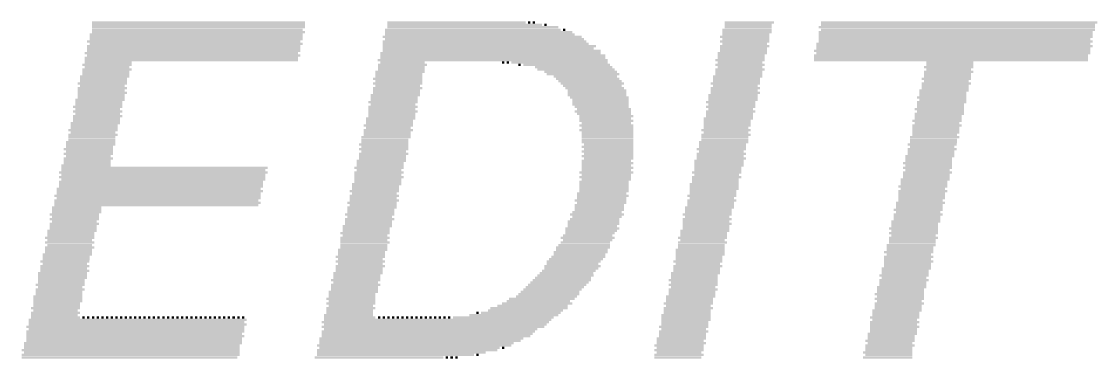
# Model space of a CAD drawing. Extents: x 3 to 114, y 9 to 132.
# Drawn here: x 87.82 to 94.82, y 121.04 to 123.24 of the extents above; entities that cross this region are included whole.
import ezdxf

# ---------------------------------------------------------------- set-up
doc = ezdxf.new("R2010")
doc.units = 0
doc.layers.add('254', color=53, linetype='CONTINUOUS')

# ---------------------------------------------------------------- blocks, each defined once
blk = doc.blocks.new('RECT')
blk.add_solid([(-0.5, -0.5), (0.5, -0.5), (-0.5, 0.5), (0.5, 0.5)])

msp = doc.modelspace()

# ---------------------------------------------------------------- block references
at = {"layer": '254', "yscale": 0.0152}
for p, xscale in [((88.9711, 123.2306), 1.3868), ((88.9711, 123.2154), 1.3868), ((88.9711, 123.2002), 1.3868), ((88.9635, 123.1849), 1.3716), ((90.7542, 123.1849), 1.143), ((90.6475, 123.2306), 0.8992), ((90.7542, 123.2002), 1.1125), ((90.7009, 123.2154), 1.0058), ((91.12, 123.2306), 0.0152), ((91.1504, 123.2306), 0.0152), ((91.2266, 123.2154), 0.0152), ((91.3486, 123.1849), 0.0152), ((92.5373, 123.1849), 0.32), ((92.5525, 123.2306), 0.32), ((92.5449, 123.2154), 0.3048), ((92.5449, 123.2002), 0.3048), ((93.9013, 123.2002), 1.7983), ((93.9165, 123.2306), 1.7983), ((93.9089, 123.2154), 1.7831), ((93.9089, 123.1849), 1.7831), ((88.9406, 123.1087), 1.3868), ((88.9559, 123.1544), 1.3868), ((88.9559, 123.1392), 1.3868), ((88.9559, 123.124), 1.3868), ((88.9711, 123.1697), 1.3868), ((90.8152, 123.1392), 1.2954), ((90.8304, 123.1087), 1.3259), ((90.7923, 123.1697), 1.2192), ((90.7999, 123.1544), 1.2344), ((90.8304, 123.124), 1.2954), ((92.522, 123.1392), 0.32), ((92.522, 123.1087), 0.32), ((92.5373, 123.1697), 0.32), ((92.5297, 123.1544), 0.3048), ((92.5297, 123.124), 0.3048), ((93.8936, 123.1697), 1.7831), ((93.8936, 123.1544), 1.7831), ((93.8936, 123.1392), 1.7831), ((93.886, 123.124), 1.7678), ((93.8936, 123.1087), 1.7831), ((88.9406, 123.0782), 1.3868), ((88.9406, 123.063), 1.3868), ((88.9406, 123.0478), 1.3868), ((88.9559, 123.0935), 1.3868), ((90.838, 123.0935), 1.3411), ((90.8761, 123.0478), 1.4173), ((90.8609, 123.0782), 1.3868), ((90.8533, 123.063), 1.3716), ((92.522, 123.0782), 0.32), ((92.5144, 123.063), 0.3048), ((92.5144, 123.0478), 0.3048), ((92.522, 123.0935), 0.2896), ((93.8708, 123.0478), 1.7983), ((93.886, 123.0782), 1.7983), ((93.8784, 123.0935), 1.7831), ((93.8784, 123.063), 1.7831), ((88.9254, 123.0325), 1.3868), ((88.9254, 123.002), 1.3868), ((88.9254, 122.9868), 1.3868), ((88.3844, 122.9716), 0.3048), ((88.9406, 123.0173), 1.3868), ((90.8837, 122.9868), 1.4935), ((90.8685, 123.0325), 1.4326), ((90.8837, 123.0173), 1.463), ((90.8837, 123.002), 1.463), ((90.297, 122.9716), 0.2896), ((90.9523, 122.9716), 0.0152), ((90.9828, 122.9716), 0.0152), ((91.3181, 122.9716), 0.6248), ((92.4916, 122.9868), 0.32), ((92.5068, 123.0325), 0.32), ((92.4992, 123.0173), 0.3048), ((92.4992, 123.002), 0.3048), ((92.4916, 122.9716), 0.2896), ((93.8632, 123.0173), 1.7831), ((93.8632, 123.002), 1.7831), ((93.8632, 122.9868), 1.7831), ((93.8784, 123.0325), 1.7831), ((93.8555, 122.9716), 0.3048), ((88.3691, 122.9106), 0.3048), ((88.3768, 122.9563), 0.32), ((88.3768, 122.9258), 0.32), ((88.3768, 122.9411), 0.2896), ((90.2818, 122.9106), 0.32), ((90.297, 122.9563), 0.32), ((90.2894, 122.9411), 0.3048), ((90.2894, 122.9258), 0.3048), ((91.059, 122.9563), 0.0152), ((91.3638, 122.9563), 0.5639), ((91.4095, 122.9411), 0.5029), ((91.4248, 122.9258), 0.5029), ((91.4552, 122.9106), 0.4724), ((92.4839, 122.9106), 0.3048), ((92.4916, 122.9563), 0.32), ((92.4916, 122.9258), 0.32), ((92.4916, 122.9411), 0.2896), ((93.8479, 122.9411), 0.32), ((93.8479, 122.9106), 0.32), ((93.8555, 122.9563), 0.3048), ((93.8479, 122.9258), 0.2896), ((88.3463, 122.8344), 0.32), ((88.3615, 122.8801), 0.32), ((88.3539, 122.8649), 0.3048), ((88.3539, 122.8496), 0.3048), ((88.3691, 122.8954), 0.3048), ((90.2665, 122.8649), 0.32), ((90.2665, 122.8344), 0.32), ((90.2741, 122.8954), 0.3048), ((90.2741, 122.8801), 0.3048), ((90.2741, 122.8496), 0.3048), ((91.4705, 122.8954), 0.4724), ((91.4857, 122.8801), 0.4115), ((91.501, 122.8649), 0.4115), ((91.5162, 122.8496), 0.4115), ((91.5314, 122.8344), 0.4115), ((92.4611, 122.8344), 0.32), ((92.4763, 122.8801), 0.32), ((92.4687, 122.8649), 0.3048), ((92.4687, 122.8496), 0.3048), ((92.4839, 122.8954), 0.3048), ((93.8327, 122.8649), 0.32), ((93.8327, 122.8344), 0.32), ((93.8403, 122.8954), 0.3048), ((93.8403, 122.8801), 0.3048), ((93.8327, 122.8496), 0.2896), ((88.3463, 122.8039), 0.32), ((88.3387, 122.7887), 0.3048), ((88.3463, 122.7734), 0.32), ((88.3387, 122.7582), 0.3048), ((88.3463, 122.8192), 0.2896), ((90.2513, 122.7582), 0.32), ((90.2665, 122.8039), 0.32), ((90.2589, 122.7887), 0.3048), ((90.2589, 122.7734), 0.3048), ((90.2665, 122.8192), 0.2896), ((91.5314, 122.8192), 0.381), ((91.5467, 122.8039), 0.381), ((91.5619, 122.7887), 0.381), ((91.5619, 122.7734), 0.381), ((91.5619, 122.7582), 0.381), ((92.4458, 122.7582), 0.32), ((92.4611, 122.8039), 0.32), ((92.4535, 122.7887), 0.3048), ((92.4611, 122.7734), 0.32), ((92.4611, 122.8192), 0.2896), ((93.8174, 122.7887), 0.32), ((93.8098, 122.7734), 0.3048), ((93.8098, 122.7582), 0.3048), ((93.8251, 122.8192), 0.3048), ((93.8251, 122.8039), 0.3048), ((88.331, 122.7277), 0.32), ((88.3234, 122.7125), 0.3048), ((88.3234, 122.6972), 0.3048), ((88.3387, 122.743), 0.3048), ((90.236, 122.7125), 0.32), ((90.236, 122.6972), 0.2896), ((90.2437, 122.743), 0.3048), ((90.2437, 122.7277), 0.3048), ((91.5772, 122.743), 0.381), ((91.5848, 122.7277), 0.3658), ((91.5848, 122.7125), 0.3658), ((91.5848, 122.6972), 0.3658), ((92.4306, 122.7125), 0.32), ((92.4458, 122.743), 0.32), ((92.4458, 122.7277), 0.32), ((92.4382, 122.6972), 0.3048), ((93.8022, 122.743), 0.32), ((93.8022, 122.7125), 0.32), ((93.7946, 122.6972), 0.3048), ((93.8098, 122.7277), 0.3048), ((88.3158, 122.682), 0.32), ((88.3158, 122.6515), 0.32), ((88.3158, 122.621), 0.32), ((88.3158, 122.6668), 0.2896), ((88.3158, 122.6363), 0.2896), ((90.236, 122.682), 0.32), ((90.2284, 122.6668), 0.3048), ((90.236, 122.6515), 0.32), ((90.2284, 122.6363), 0.3048), ((90.2284, 122.621), 0.3048), ((91.5924, 122.682), 0.3505), ((91.6, 122.6515), 0.3658), ((91.6076, 122.6668), 0.3505), ((91.6076, 122.6363), 0.3505), ((91.6229, 122.621), 0.3505), ((92.4306, 122.682), 0.32), ((92.4306, 122.6515), 0.32), ((92.423, 122.6363), 0.3048), ((92.423, 122.621), 0.3048), ((92.4306, 122.6668), 0.2896), ((93.7793, 122.621), 0.3048), ((93.787, 122.6668), 0.32), ((93.787, 122.6363), 0.32), ((93.7946, 122.682), 0.3048), ((93.7946, 122.6515), 0.3048), ((88.2929, 122.5601), 0.3048), ((88.3006, 122.5753), 0.32), ((88.3082, 122.6058), 0.3048), ((88.3082, 122.5906), 0.3048), ((90.2056, 122.5601), 0.32), ((90.2208, 122.6058), 0.32), ((90.2132, 122.5906), 0.3048), ((90.2132, 122.5753), 0.3048), ((91.6229, 122.5906), 0.3505), ((91.6229, 122.5601), 0.3505), ((91.6153, 122.6058), 0.3353), ((91.6229, 122.5753), 0.32), ((92.4077, 122.5906), 0.3048), ((92.4077, 122.5753), 0.3048), ((92.4077, 122.5601), 0.3048), ((92.4154, 122.6058), 0.32), ((93.7717, 122.5906), 0.32), ((93.7717, 122.5601), 0.32), ((93.7793, 122.6058), 0.3048), ((93.7717, 122.5753), 0.2896), ((88.2853, 122.5296), 0.32), ((88.2853, 122.4991), 0.32), ((88.2777, 122.4839), 0.3048), ((88.2929, 122.5448), 0.3048), ((88.2853, 122.5144), 0.2896), ((90.1903, 122.4839), 0.32), ((90.1979, 122.5144), 0.3048), ((90.1979, 122.4991), 0.3048), ((90.2056, 122.5296), 0.32), ((90.2056, 122.5448), 0.2896), ((91.6229, 122.5296), 0.3505), ((91.6305, 122.5448), 0.3353), ((91.6305, 122.5144), 0.3353), ((91.6305, 122.4991), 0.3353), ((91.6305, 122.4839), 0.3353), ((92.4001, 122.5296), 0.32), ((92.4001, 122.4991), 0.32), ((92.3925, 122.4839), 0.3048), ((92.4001, 122.5448), 0.2896), ((92.4001, 122.5144), 0.2896), ((93.7565, 122.4839), 0.32), ((93.7641, 122.5448), 0.3048), ((93.7641, 122.5296), 0.3048), ((93.7641, 122.5144), 0.3048), ((93.7565, 122.4991), 0.2896), ((88.2701, 122.4534), 0.32), ((88.2701, 122.4382), 0.32), ((88.2625, 122.4229), 0.3048), ((88.2777, 122.4686), 0.3048), ((90.1751, 122.4382), 0.32), ((90.1827, 122.4686), 0.3048), ((90.1827, 122.4534), 0.3048), ((90.1827, 122.4229), 0.3048), ((91.6305, 122.4686), 0.3353), ((91.6305, 122.4534), 0.3353), ((91.6305, 122.4229), 0.3353), ((91.6381, 122.4382), 0.32), ((92.3849, 122.4534), 0.32), ((92.3773, 122.4382), 0.3048), ((92.3773, 122.4229), 0.3048), ((92.3925, 122.4686), 0.3048), ((93.7412, 122.4382), 0.32), ((93.7412, 122.4229), 0.2896), ((93.7489, 122.4686), 0.3048), ((93.7489, 122.4534), 0.3048), ((88.2548, 122.4077), 0.32), ((88.2548, 122.3772), 0.32), ((88.2548, 122.3467), 0.32), ((88.2548, 122.362), 0.2896), ((88.2625, 122.3924), 0.3048), ((90.1751, 122.4077), 0.32), ((90.1751, 122.3772), 0.32), ((90.1675, 122.362), 0.3048), ((90.1675, 122.3467), 0.3048), ((90.1751, 122.3924), 0.2896), ((91.6305, 122.3924), 0.3353), ((91.6305, 122.362), 0.3353), ((91.6381, 122.4077), 0.32), ((91.6381, 122.3772), 0.32), ((91.6381, 122.3467), 0.32), ((92.3696, 122.4077), 0.32), ((92.3696, 122.3772), 0.32), ((92.362, 122.362), 0.3048), ((92.3696, 122.3467), 0.32), ((92.3696, 122.3924), 0.2896), ((93.726, 122.362), 0.32), ((93.7184, 122.3467), 0.3048), ((93.7412, 122.4077), 0.32), ((93.7336, 122.3924), 0.3048), ((93.7336, 122.3772), 0.3048), ((88.7501, 122.2858), 1.3411), ((88.2396, 122.301), 0.32), ((88.7425, 122.2705), 1.3259), ((88.2472, 122.3315), 0.3048), ((88.2472, 122.3162), 0.3048), ((90.1446, 122.2858), 0.32), ((90.1598, 122.3315), 0.32), ((90.1522, 122.3162), 0.3048), ((90.1522, 122.301), 0.3048), ((90.1446, 122.2705), 0.2896), ((91.6229, 122.3315), 0.32), ((91.6305, 122.3162), 0.3353), ((91.6229, 122.301), 0.32), ((91.6305, 122.2858), 0.3353), ((91.6229, 122.2705), 0.32), ((92.3544, 122.3315), 0.32), ((92.3544, 122.3162), 0.32), ((92.3544, 122.301), 0.32), ((92.3468, 122.2858), 0.3048), ((92.3468, 122.2705), 0.3048), ((93.7108, 122.3162), 0.32), ((93.7108, 122.2858), 0.32), ((93.7184, 122.3315), 0.3048), ((93.7184, 122.301), 0.3048), ((93.7108, 122.2705), 0.2896), ((88.7425, 122.2553), 1.3564), ((88.7349, 122.2248), 1.3411), ((88.7425, 122.24), 1.3259), ((88.7425, 122.2096), 1.3259), ((90.1446, 122.2553), 0.32), ((90.137, 122.24), 0.3048), ((90.1446, 122.2248), 0.32), ((90.137, 122.2096), 0.3048), ((91.6229, 122.2553), 0.3505), ((91.6153, 122.2248), 0.3353), ((91.6229, 122.24), 0.32), ((91.6229, 122.2096), 0.32), ((92.3315, 122.2096), 0.3048), ((92.3392, 122.2553), 0.32), ((92.3392, 122.2248), 0.32), ((92.3392, 122.24), 0.2896), ((93.6955, 122.2096), 0.32), ((93.7031, 122.24), 0.3048), ((93.7031, 122.2248), 0.3048), ((93.7108, 122.2553), 0.32), ((88.712, 122.1486), 1.3259), ((88.7197, 122.1334), 1.3411), ((88.7273, 122.1943), 1.3259), ((88.7273, 122.1791), 1.3259), ((88.7273, 122.1638), 1.3259), ((90.1141, 122.1334), 0.32), ((90.1217, 122.1638), 0.3048), ((90.1217, 122.1486), 0.3048), ((90.1294, 122.1791), 0.32), ((90.137, 122.1943), 0.3048), ((91.6076, 122.1943), 0.32), ((91.6076, 122.1791), 0.32), ((91.6076, 122.1638), 0.32), ((91.6076, 122.1486), 0.32), ((91.6076, 122.1334), 0.32), ((92.3239, 122.1791), 0.32), ((92.3239, 122.1638), 0.32), ((92.3239, 122.1486), 0.32), ((92.3163, 122.1334), 0.3048), ((92.3315, 122.1943), 0.3048), ((93.6803, 122.1638), 0.32), ((93.6803, 122.1334), 0.32), ((93.6879, 122.1943), 0.3048), ((93.6879, 122.1791), 0.3048), ((93.6803, 122.1486), 0.2896), ((88.7044, 122.1029), 1.3411), ((88.6968, 122.0724), 1.3259), ((88.712, 122.1181), 1.3259), ((88.712, 122.0876), 1.3259), ((90.1141, 122.1029), 0.32), ((90.1065, 122.0876), 0.3048), ((90.1141, 122.0724), 0.32), ((90.1141, 122.1181), 0.2896), ((91.5848, 122.0724), 0.3353), ((91.6, 122.1029), 0.3353), ((91.5924, 122.1181), 0.32), ((91.5924, 122.0876), 0.32), ((92.3087, 122.1029), 0.32), ((92.3087, 122.0724), 0.32), ((92.3163, 122.1181), 0.3048), ((92.3087, 122.0876), 0.2896), ((93.665, 122.0724), 0.2896), ((93.6727, 122.1181), 0.3048), ((93.6727, 122.1029), 0.3048), ((93.6727, 122.0876), 0.3048), ((88.1786, 122.0267), 0.32), ((88.1786, 122.0114), 0.32), ((88.1786, 121.9962), 0.32), ((88.7044, 122.0572), 1.3411), ((88.6968, 122.0419), 1.3259), ((90.0989, 122.0572), 0.32), ((90.0989, 122.0267), 0.32), ((90.0913, 122.0114), 0.3048), ((90.0913, 121.9962), 0.3048), ((90.1065, 122.0419), 0.3048), ((91.5619, 121.9962), 0.32), ((91.5772, 122.0419), 0.32), ((91.5772, 122.0267), 0.32), ((91.5772, 122.0114), 0.32), ((91.5924, 122.0572), 0.32), ((92.2934, 122.0267), 0.32), ((92.2858, 122.0114), 0.3048), ((92.2858, 121.9962), 0.3048), ((92.3011, 122.0572), 0.3048), ((92.3011, 122.0419), 0.3048), ((93.6498, 122.0114), 0.32), ((93.665, 122.0572), 0.32), ((93.6574, 122.0419), 0.3048), ((93.6574, 122.0267), 0.3048), ((93.6498, 121.9962), 0.2896), ((88.1634, 121.981), 0.32), ((88.1634, 121.9505), 0.32), ((88.1634, 121.92), 0.32), ((88.171, 121.9657), 0.3048), ((88.1634, 121.9352), 0.2896), ((90.0836, 121.981), 0.32), ((90.0836, 121.9505), 0.32), ((90.076, 121.9352), 0.3048), ((90.076, 121.92), 0.3048), ((90.0836, 121.9657), 0.2896), ((91.5391, 121.9352), 0.3353), ((91.5391, 121.92), 0.3353), ((91.5619, 121.981), 0.3505), ((91.5467, 121.9505), 0.32), ((91.5619, 121.9657), 0.32), ((92.2782, 121.981), 0.32), ((92.2782, 121.9505), 0.32), ((92.2706, 121.9352), 0.3048), ((92.2782, 121.92), 0.32), ((92.2782, 121.9657), 0.2896), ((93.6269, 121.92), 0.3048), ((93.6346, 121.9352), 0.32), ((93.6498, 121.981), 0.32), ((93.6422, 121.9657), 0.3048), ((93.6422, 121.9505), 0.3048), ((88.1405, 121.859), 0.3048), ((88.1482, 121.8743), 0.32), ((88.1558, 121.9048), 0.3048), ((88.1558, 121.8895), 0.3048), ((90.0532, 121.859), 0.32), ((90.0684, 121.9048), 0.32), ((90.0608, 121.8895), 0.3048), ((90.0608, 121.8743), 0.3048), ((91.5314, 121.8895), 0.3505), ((91.5238, 121.8743), 0.3353), ((91.5162, 121.859), 0.32), ((91.5314, 121.9048), 0.32), ((92.2553, 121.859), 0.3048), ((92.263, 121.8743), 0.32), ((92.2706, 121.9048), 0.3048), ((92.2706, 121.8895), 0.3048), ((93.6193, 121.8895), 0.32), ((93.6193, 121.859), 0.32), ((93.6269, 121.9048), 0.3048), ((93.6269, 121.8743), 0.3048), ((88.1329, 121.8286), 0.32), ((88.1329, 121.7981), 0.32), ((88.1405, 121.8438), 0.3048), ((88.1329, 121.8133), 0.2896), ((88.1329, 121.7828), 0.2896), ((90.0455, 121.8133), 0.3048), ((90.0455, 121.7828), 0.3048), ((90.0532, 121.8286), 0.32), ((90.0532, 121.7981), 0.32), ((90.0532, 121.8438), 0.2896), ((91.4781, 121.7828), 0.3353), ((91.501, 121.8286), 0.3505), ((91.4857, 121.7981), 0.32), ((91.501, 121.8438), 0.32), ((91.501, 121.8133), 0.32), ((92.2477, 121.8286), 0.32), ((92.2477, 121.7981), 0.32), ((92.2401, 121.7828), 0.3048), ((92.2553, 121.8438), 0.3048), ((92.2477, 121.8133), 0.2896), ((93.6041, 121.7828), 0.32), ((93.6193, 121.8286), 0.32), ((93.6117, 121.8133), 0.3048), ((93.6117, 121.7981), 0.3048), ((93.6193, 121.8438), 0.2896), ((88.1177, 121.7219), 0.32), ((88.1329, 121.7676), 0.32), ((88.1253, 121.7524), 0.3048), ((88.1253, 121.7371), 0.3048), ((90.0379, 121.7524), 0.32), ((90.0303, 121.7371), 0.3048), ((90.0303, 121.7219), 0.3048), ((90.0455, 121.7676), 0.3048), ((91.4552, 121.7371), 0.3505), ((91.4476, 121.7219), 0.3353), ((91.4705, 121.7676), 0.3505), ((91.4629, 121.7524), 0.3353), ((92.2325, 121.7524), 0.32), ((92.2325, 121.7371), 0.32), ((92.2325, 121.7219), 0.32), ((92.2401, 121.7676), 0.3048), ((93.5888, 121.7371), 0.32), ((93.5888, 121.7219), 0.2896), ((93.5965, 121.7676), 0.3048), ((93.5965, 121.7524), 0.3048), ((88.1024, 121.6762), 0.32), ((88.1024, 121.6457), 0.32), ((88.1024, 121.6609), 0.2896), ((88.1101, 121.7066), 0.3048), ((88.1101, 121.6914), 0.3048), ((90.0227, 121.7066), 0.32), ((90.0227, 121.6762), 0.32), ((90.0227, 121.6457), 0.32), ((90.0227, 121.6914), 0.2896), ((90.0227, 121.6609), 0.2896), ((91.4019, 121.6457), 0.3658), ((91.4095, 121.6762), 0.3505), ((91.4019, 121.6609), 0.3353), ((91.4248, 121.6914), 0.3505), ((91.44, 121.7066), 0.3505), ((92.2172, 121.6762), 0.32), ((92.2172, 121.6457), 0.32), ((92.2172, 121.6609), 0.2896), ((92.2249, 121.7066), 0.3048), ((92.2249, 121.6914), 0.3048), ((93.5888, 121.7066), 0.32), ((93.5812, 121.6914), 0.3048), ((93.5888, 121.6762), 0.32), ((93.5812, 121.6609), 0.3048), ((93.5812, 121.6457), 0.3048), ((88.0872, 121.6), 0.32), ((88.0872, 121.5847), 0.32), ((88.0872, 121.5695), 0.32), ((88.0948, 121.6304), 0.3048), ((88.1024, 121.6152), 0.32), ((90.0074, 121.6), 0.32), ((89.9998, 121.5847), 0.3048), ((89.9998, 121.5695), 0.3048), ((90.0151, 121.6304), 0.3048), ((90.0151, 121.6152), 0.3048), ((91.3409, 121.5695), 0.3658), ((91.3562, 121.5847), 0.3658), ((91.3638, 121.6), 0.3505), ((91.379, 121.6152), 0.3505), ((91.3943, 121.6304), 0.3505), ((92.202, 121.6), 0.32), ((92.1944, 121.5847), 0.3048), ((92.1944, 121.5695), 0.3048), ((92.2096, 121.6304), 0.3048), ((92.2096, 121.6152), 0.3048), ((93.5584, 121.5847), 0.32), ((93.5736, 121.6304), 0.32), ((93.566, 121.6152), 0.3048), ((93.566, 121.6), 0.3048), ((93.5584, 121.5695), 0.2896), ((88.072, 121.5238), 0.32), ((88.0796, 121.5542), 0.3048), ((88.0796, 121.539), 0.3048), ((88.072, 121.5085), 0.2896), ((89.9922, 121.5542), 0.32), ((89.9922, 121.5238), 0.32), ((89.9846, 121.5085), 0.3048), ((89.9922, 121.539), 0.2896), ((91.2876, 121.5085), 0.381), ((91.3028, 121.5238), 0.381), ((91.3181, 121.539), 0.381), ((91.3333, 121.5542), 0.381), ((92.1868, 121.5542), 0.32), ((92.1868, 121.5238), 0.32), ((92.1944, 121.539), 0.3048), ((92.1868, 121.5085), 0.2896), ((93.5431, 121.5085), 0.32), ((93.5507, 121.539), 0.3048), ((93.5507, 121.5238), 0.3048), ((93.5584, 121.5542), 0.32), ((88.0567, 121.4476), 0.32), ((88.0567, 121.4323), 0.32), ((88.0643, 121.478), 0.3048), ((88.0643, 121.4628), 0.3048), ((88.072, 121.4933), 0.32), ((89.9617, 121.4323), 0.32), ((89.9693, 121.4628), 0.3048), ((89.9693, 121.4476), 0.3048), ((89.977, 121.478), 0.32), ((89.9846, 121.4933), 0.3048), ((91.2038, 121.4323), 0.4267), ((91.2343, 121.4476), 0.3962), ((91.2495, 121.4628), 0.3962), ((91.2571, 121.478), 0.381), ((91.2724, 121.4933), 0.381), ((92.1715, 121.4476), 0.32), ((92.1639, 121.4323), 0.3048), ((92.1791, 121.478), 0.3048), ((92.1791, 121.4628), 0.3048), ((92.1868, 121.4933), 0.32), ((93.5279, 121.4628), 0.32), ((93.5279, 121.4323), 0.32), ((93.5355, 121.4933), 0.3048), ((93.5355, 121.478), 0.3048), ((93.5355, 121.4476), 0.3048), ((88.0415, 121.3714), 0.32), ((88.0567, 121.4171), 0.32), ((88.0491, 121.4018), 0.3048), ((88.0491, 121.3866), 0.3048), ((89.9617, 121.4018), 0.32), ((89.9617, 121.3714), 0.32), ((89.9693, 121.4171), 0.3048), ((89.9617, 121.3866), 0.2896), ((91.12, 121.3714), 0.5029), ((91.1428, 121.3866), 0.4572), ((91.1733, 121.4018), 0.4572), ((91.1809, 121.4171), 0.4115), ((92.1563, 121.4018), 0.32), ((92.1563, 121.3714), 0.32), ((92.1639, 121.4171), 0.3048), ((92.1563, 121.3866), 0.2896), ((93.5279, 121.4018), 0.32), ((93.5203, 121.3866), 0.3048), ((93.5203, 121.3714), 0.3048), ((93.5279, 121.4171), 0.2896), ((88.5749, 121.2952), 1.4173), ((88.0415, 121.3409), 0.32), ((88.0339, 121.3256), 0.3048), ((88.0415, 121.3104), 0.32), ((88.0415, 121.3561), 0.2896), ((88.2244, 121.3104), 0.0152), ((88.2548, 121.3104), 0.0152), ((88.2853, 121.3104), 0.0152), ((88.3158, 121.3104), 0.0152), ((88.3463, 121.3104), 0.0152), ((88.3768, 121.3104), 0.0152), ((88.4072, 121.3104), 0.0152), ((88.4377, 121.3104), 0.0152), ((88.4682, 121.3104), 0.0152), ((88.4987, 121.3104), 0.0152), ((88.5292, 121.3104), 0.0152), ((88.5596, 121.3104), 0.0152), ((88.5901, 121.3104), 0.0152), ((88.6206, 121.3104), 0.0152), ((88.6511, 121.3104), 0.0152), ((88.6816, 121.3104), 0.0152), ((88.712, 121.3104), 0.0152), ((88.7425, 121.3104), 0.0152), ((88.773, 121.3104), 0.0152), ((88.8035, 121.3104), 0.0152), ((88.834, 121.3104), 0.0152), ((88.8644, 121.3104), 0.0152), ((88.8949, 121.3104), 0.0152), ((88.9254, 121.3104), 0.0152), ((88.9559, 121.3104), 0.0152), ((88.9864, 121.3104), 0.0152), ((89.0168, 121.3104), 0.0152), ((89.0473, 121.3104), 0.0152), ((89.0778, 121.3104), 0.0152), ((89.1083, 121.3104), 0.0152), ((89.1388, 121.3104), 0.0152), ((89.1692, 121.3104), 0.0152), ((89.1997, 121.3104), 0.0152), ((89.2302, 121.3104), 0.0152), ((89.2607, 121.3104), 0.0152), ((89.9465, 121.3256), 0.32), ((89.9541, 121.3104), 0.3353), ((90.5256, 121.2952), 1.4783), ((89.9541, 121.3561), 0.3048), ((89.9541, 121.3409), 0.3048), ((90.1446, 121.3104), 0.0152), ((90.1751, 121.3104), 0.0152), ((90.2056, 121.3104), 0.0152), ((90.236, 121.3104), 0.0152), ((90.2665, 121.3104), 0.0152), ((90.297, 121.3104), 0.0152), ((90.3275, 121.3104), 0.0152), ((90.358, 121.3104), 0.0152), ((90.3884, 121.3104), 0.0152), ((90.4189, 121.3104), 0.0152), ((90.4494, 121.3104), 0.0152), ((90.4799, 121.3104), 0.0152), ((90.5104, 121.3104), 0.0152), ((90.5408, 121.3104), 0.0152), ((90.5713, 121.3104), 0.0152), ((90.6018, 121.3104), 0.0152), ((90.9523, 121.3104), 0.6553), ((91.0209, 121.3256), 0.5791), ((90.7847, 121.3409), 0.0152), ((91.0666, 121.3409), 0.5182), ((91.0971, 121.3561), 0.4877), ((92.141, 121.3256), 0.32), ((92.141, 121.3104), 0.32), ((92.141, 121.2952), 0.32), ((92.1487, 121.3561), 0.3048), ((92.1487, 121.3409), 0.3048), ((93.4974, 121.3104), 0.32), ((93.5126, 121.3561), 0.32), ((93.505, 121.3409), 0.3048), ((93.505, 121.3256), 0.3048), ((93.4974, 121.2952), 0.2896), ((88.5596, 121.2494), 1.4173), ((88.5749, 121.2647), 1.4173), ((88.5673, 121.2799), 1.4021), ((88.5673, 121.2342), 1.4021), ((90.4951, 121.2494), 1.4478), ((90.5104, 121.2799), 1.4783), ((90.5104, 121.2647), 1.4478), ((90.4799, 121.2342), 1.3868), ((92.1258, 121.2494), 0.32), ((92.1334, 121.2799), 0.3048), ((92.1334, 121.2647), 0.3048), ((92.1258, 121.2342), 0.2896), ((93.4974, 121.2799), 0.32), ((93.4898, 121.2647), 0.3048), ((93.4974, 121.2494), 0.32), ((93.4898, 121.2342), 0.3048), ((88.5596, 121.219), 1.4173), ((88.5596, 121.1885), 1.4173), ((88.552, 121.2037), 1.4021), ((88.552, 121.1732), 1.4021), ((88.552, 121.158), 1.4021), ((90.4189, 121.1732), 1.3259), ((90.4113, 121.158), 1.3106), ((90.4646, 121.219), 1.3868), ((90.457, 121.2037), 1.3716), ((90.4494, 121.1885), 1.3564), ((92.1029, 121.158), 0.3048), ((92.1106, 121.1732), 0.32), ((92.1258, 121.219), 0.32), ((92.1182, 121.2037), 0.3048), ((92.1182, 121.1885), 0.3048), ((93.4669, 121.158), 0.32), ((93.4745, 121.1885), 0.3048), ((93.4745, 121.1732), 0.3048), ((93.4822, 121.2037), 0.32), ((93.4898, 121.219), 0.3048), ((88.5292, 121.097), 1.4173), ((88.5444, 121.1428), 1.4173), ((88.5368, 121.1275), 1.4021), ((88.5368, 121.1123), 1.4021), ((88.5368, 121.0818), 1.4021), ((90.3732, 121.1275), 1.2649), ((90.3275, 121.097), 1.1735), ((90.2894, 121.0818), 1.0973), ((90.3884, 121.1428), 1.2649), ((90.3427, 121.1123), 1.1735), ((90.9523, 121.1123), 0.0152), ((92.0953, 121.1275), 0.32), ((92.0953, 121.097), 0.32), ((92.1029, 121.1123), 0.3048), ((92.0953, 121.0818), 0.2896), ((92.1106, 121.1428), 0.32), ((93.4517, 121.0818), 0.32), ((93.4669, 121.1275), 0.32), ((93.4593, 121.1123), 0.3048), ((93.4593, 121.097), 0.3048), ((93.4669, 121.1428), 0.2896), ((88.5292, 121.0666), 1.4173), ((88.5215, 121.0513), 1.4021), ((90.1446, 121.0513), 0.8382), ((90.2513, 121.0666), 1.0211), ((90.5866, 121.0513), 0.0152), ((90.617, 121.0513), 0.0152), ((90.6475, 121.0513), 0.0152), ((90.7847, 121.0666), 0.0152), ((92.0953, 121.0666), 0.32), ((92.0877, 121.0513), 0.3048), ((93.4517, 121.0513), 0.32), ((93.4593, 121.0666), 0.3048)]:
    msp.add_blockref('RECT', p, dxfattribs=dict(at, xscale=xscale))

doc.saveas('drawing.dxf')
